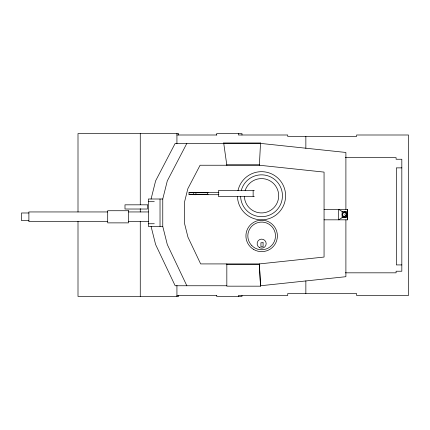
<?xml version="1.0" encoding="UTF-8"?>
<svg xmlns="http://www.w3.org/2000/svg" width="430" height="430" viewBox="0 0 430 430"><rect width="100%" height="100%" fill="white"/><g stroke="black" fill="none" stroke-linecap="round" stroke-linejoin="round"><path stroke-width="0.64" d="M260.532 142.986L259.376 165.238L324.059 172.102L324.059 257.054L259.376 263.918L200.659 263.918L187.953 237.15L184.604 223.74L184.604 201.691L187.856 188.689L200.09 165.238L259.376 165.238L259.376 164.824L226.83 164.824L226.83 165.238L223.691 142.986L260.532 142.986L260.532 143.4L345.897 152.462L345.897 209.335M324.059 219.827L347.644 219.827L347.644 209.335L324.059 209.335M151.08 199.004L155.612 180.879L175.166 143.4L260.532 143.4M186.846 285.756L167.297 244.552L162.766 226.427L162.766 199.004L167.297 180.879L186.846 143.4M347.462 217.671L342.124 217.671L338.598 219.827L338.598 209.335L342.124 211.485L347.462 211.485M226.83 263.918L226.83 286.17L260.532 286.17L260.532 285.756L345.897 276.694L345.897 219.827M176.929 134.998L216.849 134.998M345.295 157.654L396.1 157.654L396.1 159.25L401.824 159.25L401.824 271.228L396.1 271.228L396.1 272.824L345.295 272.824M401.824 167.872L396.336 167.872L396.336 264.923L401.824 264.923M254.329 190.651L218.327 190.651L218.327 196.381L254.329 196.381M218.913 192.323L207.599 192.323L207.599 194.709L218.913 194.709M193.769 192.511L188.996 192.511L188.996 194.521L193.769 194.521M195.913 192.511L207.599 192.511M188.996 192.737L194.29 192.737M195.612 192.737L208.19 192.737M188.996 194.296L194.29 194.296M195.612 194.296L208.19 194.296M195.913 194.521L207.599 194.521M162.766 199.004L148.35 199.004L148.35 226.427L162.766 226.427M148.361 201.691L154.289 201.691M107.699 211.947L28.891 211.947L28.891 221.66L107.699 221.66M128.532 211.947L148.361 211.947M28.891 212.984L21.5 212.984L21.5 220.622L28.891 220.622M128.532 221.66L148.361 221.66M148.361 223.74L154.289 223.74M226.83 264.332L259.376 264.332L260.532 286.17M226.83 285.756L175.166 285.756L155.612 244.552L151.08 226.427M176.929 295.48L216.849 295.48M260.532 285.756L259.376 263.918L259.376 264.332M347.644 209.335L347.644 219.827M342.124 211.485L342.124 217.671M305.854 136.428L305.854 148.366M305.854 280.854L305.854 293.572M253.136 190.651L253.136 196.381M241.977 134.998L241.977 133.569L216.693 133.569L216.693 134.998M241.977 295.48L241.977 296.431L216.693 296.431L216.693 295.48M238.403 133.569L238.403 134.998L287.724 134.998L287.724 136.428L356.615 136.428L356.615 134.998L408.5 134.998L408.5 295.48L356.615 295.48L356.615 293.572L287.724 293.572L287.724 295.48L238.403 295.48L238.403 296.431M223.691 142.986L223.691 143.4M178.595 134.998L178.595 133.569L78.002 133.569L78.002 211.985M178.595 295.48L178.595 296.431L78.002 296.431L78.002 221.369M176.929 133.569L176.929 143.727M176.929 285.407L176.929 296.431M160.03 199.004L160.03 226.427M140.266 133.569L140.266 204.61M140.266 208.631L140.266 211.985M140.266 221.369L140.266 296.431M237.962 190.748A24.085 24.085 0 0 1 276.189 176.655A24.085 24.085 0 0 1 272.453 217.225A24.085 24.085 0 0 1 237.441 196.386M241.311 190.345A20.925 20.925 0 0 1 274.818 179.6A20.925 20.925 0 0 1 270.728 214.554A20.925 20.925 0 0 1 240.606 196.365M245.116 190.705A17.168 17.168 0 0 1 272.717 182.745A17.168 17.168 0 0 1 268.97 211.232A17.168 17.168 0 0 1 244.364 196.397M195.913 192.328L193.769 192.328L193.769 194.709L195.913 194.709L195.913 192.328M147.404 204.825L124.99 204.825L124.99 209.023L147.404 209.023L147.404 204.825M128.532 210.732L107.699 210.732L107.699 222.874L128.532 222.874L128.532 210.732M263.085 242.74L260.94 242.74L260.94 246.793L263.085 246.793L263.085 242.74M344.237 216.65L343.721 216.435A2.145 2.145 0 0 1 343.559 212.823A2.145 2.145 0 0 1 346.902 214.204A2.145 2.145 0 0 1 344.237 216.65M344.097 217.177L343.446 216.908A2.688 2.688 0 0 1 343.248 212.377A2.688 2.688 0 0 1 347.44 214.113A2.688 2.688 0 0 1 344.097 217.177M251.878 245.691A13.83 13.83 0 0 0 275.017 239.494A13.83 13.83 0 0 0 258.075 222.557A13.83 13.83 0 0 0 251.878 245.691M259.392 247.578A4.531 4.531 0 0 0 266.186 243.654A4.531 4.531 0 0 0 259.392 239.73A4.531 4.531 0 0 0 259.392 247.578M253.786 249.54A15.738 15.738 0 0 0 277.393 235.914A15.738 15.738 0 0 0 253.786 222.283A15.738 15.738 0 0 0 253.786 249.54M345.365 215.414A0.951 0.951 0 0 0 346.8 214.586A0.951 0.951 0 0 0 345.365 213.764A0.951 0.951 0 0 0 345.365 215.414"/></g></svg>
